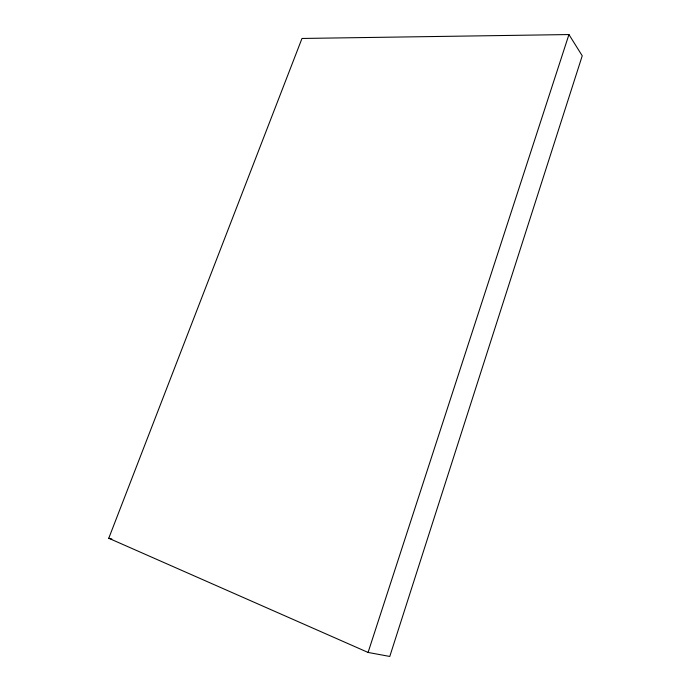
<?xml version="1.0" encoding="UTF-8"?>
<svg xmlns="http://www.w3.org/2000/svg" width="691" height="691" viewBox="0 0 691 691"><rect width="100%" height="100%" fill="white"/><g stroke="black" fill="none" stroke-linecap="round" stroke-linejoin="round"><path stroke-width="1.04" d="M368.078 652.442L568.943 34.55L301.984 38.463L108.763 538.254L368.078 652.442L389.776 656.45L582.237 55.798L568.943 34.55M108.763 538.254L111.83 539.04"/></g></svg>
